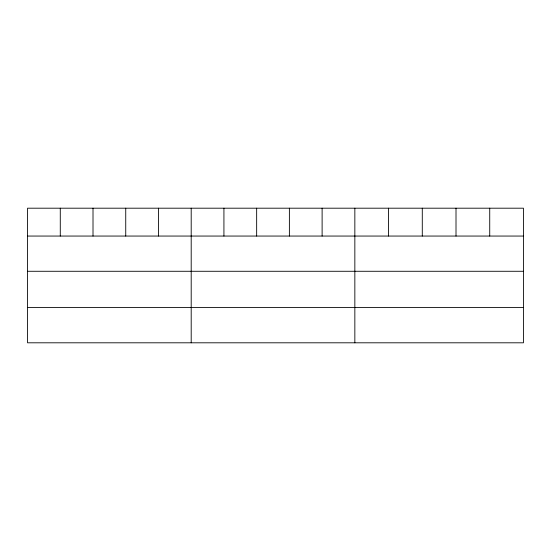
<?xml version="1.0" encoding="UTF-8"?>
<svg xmlns="http://www.w3.org/2000/svg" width="551" height="551" viewBox="0 0 551 551"><rect width="100%" height="100%" fill="white"/><g stroke="black" fill="none" stroke-linecap="round" stroke-linejoin="round"><path stroke-width="0.83" d="M523.45 271.278L523.45 208.195L27.55 208.195L27.55 342.805L523.45 342.805L523.45 271.278L27.55 271.278M27.55 236.055L523.45 236.055M27.55 307.575L523.45 307.575M489.729 208.195L489.729 236.055M456.008 208.195L456.008 236.055M422.286 208.195L422.286 236.055M388.565 208.195L388.565 236.055M354.844 208.195L354.844 342.805M322.115 208.195L322.115 236.055M289.385 208.195L289.385 236.055M256.656 208.195L256.656 236.055M223.926 208.195L223.926 236.055M191.197 208.195L191.197 342.805M158.468 208.195L158.468 236.055M125.738 208.195L125.738 236.055M93.009 208.195L93.009 236.055M60.279 208.195L60.279 236.055"/></g></svg>
